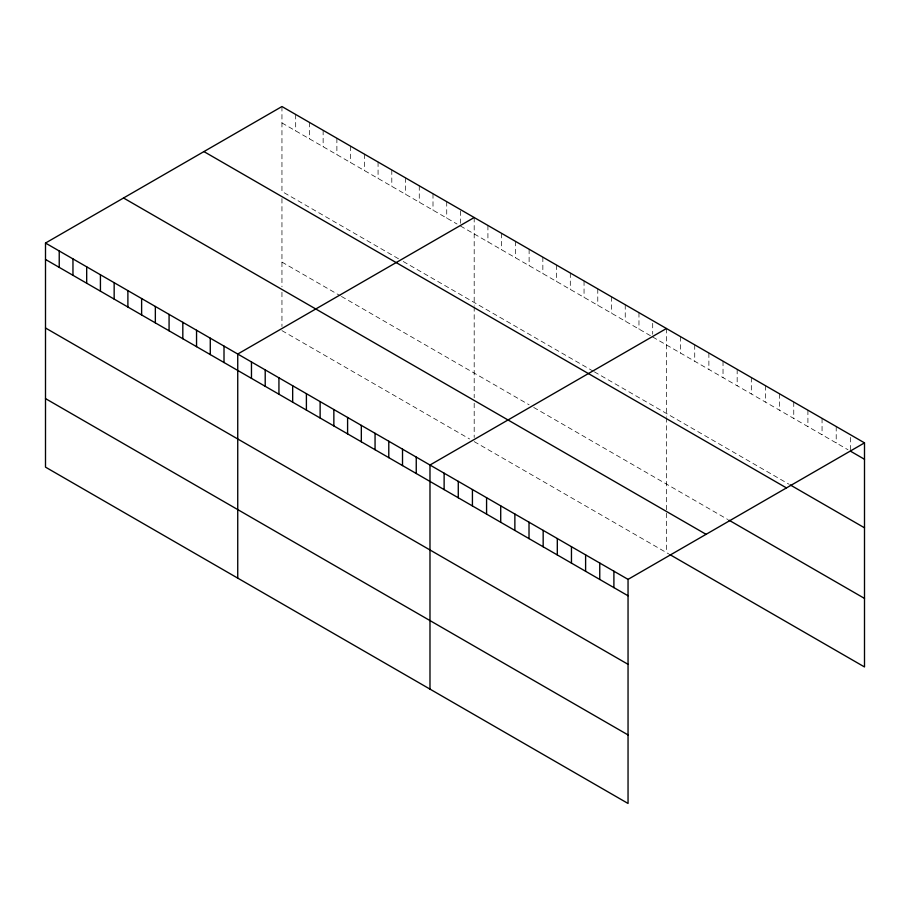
<?xml version="1.0" encoding="UTF-8"?>
<svg xmlns="http://www.w3.org/2000/svg" width="910" height="910" viewBox="0 0 910 910"><rect width="100%" height="100%" fill="white"/><g stroke="black" fill="none" stroke-linecap="round" stroke-linejoin="round"><path stroke-width="0.68" stroke-dasharray="4.55 3.41" d="M281.952 106.538L281.952 191.475L398.671 258.861M281.952 122.941L457.025 224.019M460.46 225.999L650.411 335.676M652.697 336.996L847.995 449.745M403.244 261.5L593.195 371.178M594.344 371.837L789.05 484.245M281.952 262.091L340.306 295.784M341.455 296.444L529.12 404.791M533.692 407.43L727.738 519.462M281.952 330.626L469.617 438.973M474.19 441.612L668.793 553.962M850.349 437.437L850.349 449.733M836.21 426.528L836.21 442.942M822.06 418.361L822.06 434.764M807.909 410.194L807.909 426.597M793.759 402.027L793.759 418.429M779.62 393.859L779.62 410.262M765.469 385.692L765.469 402.095M751.319 377.525L751.319 393.928M737.168 369.358L737.168 385.76M723.029 361.179L723.029 377.593M708.879 353.012L708.879 369.426M694.728 344.845L694.728 361.259M680.578 336.677L680.578 353.091M666.438 328.51L666.438 416.279M666.438 417.69L666.438 552.597M652.697 323.323L652.697 334.254M638.968 312.653L638.968 329.067M625.238 304.725L625.238 321.139M611.509 296.796L611.509 313.211M597.779 288.868L597.779 305.282M584.049 280.94L584.049 297.354M570.308 273.023L570.308 289.425M556.579 265.094L556.579 281.497M542.849 257.166L542.849 273.569M529.12 249.238L529.12 265.64M515.39 241.309L515.39 257.712M501.66 233.381L501.66 249.784M487.919 225.452L487.919 241.855M474.19 217.524L474.19 305.294M474.19 306.704L474.19 397.75M474.19 403.232L474.19 437.494M460.46 210.961L460.46 223.268M446.73 201.667L446.73 218.081M433.001 193.739L433.001 210.153M419.271 185.811L419.271 202.225M405.53 177.882L405.53 194.296M391.8 169.954L391.8 186.368M378.071 162.025L378.071 178.44M364.341 154.097L364.341 170.511M350.612 146.169L350.612 162.583M336.882 138.24L336.882 154.655M323.141 130.312L323.141 146.726M309.411 122.384L309.411 138.798M295.682 114.467L295.682 130.869M281.952 198.539L281.952 286.764M281.952 292.247L281.952 326.508"/><path stroke-width="1.36" d="M45.5 243.05L628.048 579.374L628.048 803.462L45.5 467.137L45.5 243.05L281.952 106.538L864.5 442.863L864.5 666.95L669.965 554.645M474.19 217.524L237.737 354.036L237.737 578.123M666.438 328.51L429.986 465.021L429.986 689.109M628.048 579.374L864.5 442.863M850.349 451.11L864.5 459.277M790.221 484.928L864.5 527.811M203.92 151.583L786.467 487.919M728.921 520.145L864.5 598.416M123.532 197.993L706.08 534.329M45.5 259.452L628.048 595.788M45.5 327.987L628.048 664.323M45.5 398.603L628.048 734.927M613.897 571.207L613.897 587.621M599.758 563.04L599.758 579.454M585.608 554.872L585.608 571.287M571.457 546.705L571.457 563.119M557.307 538.538L557.307 554.952M543.168 530.371L543.168 546.785M529.017 522.203L529.017 538.606M514.867 514.036L514.867 530.439M500.716 505.869L500.716 522.272M486.577 497.702L486.577 514.104M472.426 489.534L472.426 505.937M458.276 481.367L458.276 497.77M444.125 473.189L444.125 489.603M416.245 457.093L416.245 473.507M402.516 449.176L402.516 465.579M388.786 441.248L388.786 457.65M375.057 433.319L375.057 449.722M361.327 425.391L361.327 441.794M347.597 417.462L347.597 433.865M333.856 409.534L333.856 425.937M320.127 401.606L320.127 418.009M306.397 393.677L306.397 410.08M292.667 385.749L292.667 402.152M278.938 377.821L278.938 394.235M265.208 369.892L265.208 386.306M251.467 361.964L251.467 378.378M224.008 346.107L224.008 362.521M210.278 338.179L210.278 354.593M196.549 330.25L196.549 346.664M182.819 322.322L182.819 338.736M169.078 314.394L169.078 330.808M155.348 306.465L155.348 322.879M141.619 298.537L141.619 314.951M127.889 290.62L127.889 307.023M114.159 282.692L114.159 299.094M100.43 274.763L100.43 291.166M86.689 266.835L86.689 283.238M72.959 258.906L72.959 275.309M59.23 250.978L59.23 267.381"/></g></svg>
